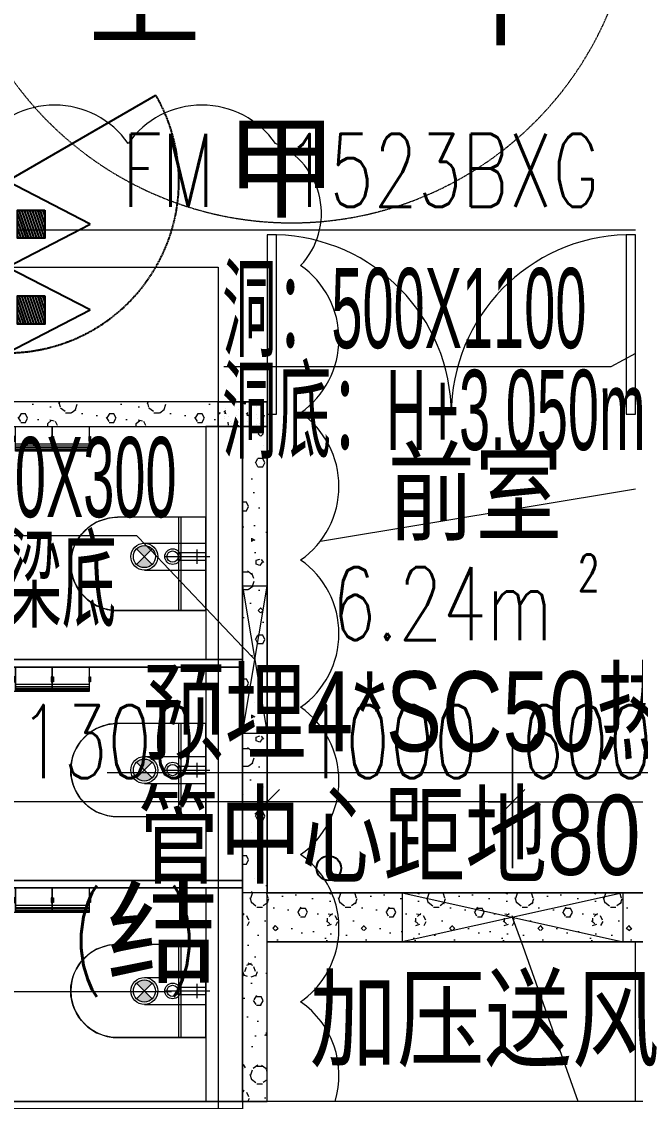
# Model space of a CAD drawing. Header units: millimetres. Extents: x 8533 to 398112, y -117646 to 105276.
# Drawn here: x 180296 to 182796, y 54855 to 59255 of the extents above; entities that cross this region are included whole.
import ezdxf

# ---------------------------------------------------------------- set-up
doc = ezdxf.new("R2010")
doc.units = ezdxf.units.MM
for name, pattern in [('IMPORT-A-D0TE-BF$0$DOTE', [0]), ('IMPORT-A-PMDT-10F$0$DASH _2_', [3.5, 2.5, -1]), ('IMPORT-A-stair-10F$0$DASH', [3.5, 2.5, -1]), ('IMPORT-P-XHS-10F$0$DASH', [3.5, 2.5, -1])]:
    doc.linetypes.add(name, pattern=pattern)
for name, color, linetype, lineweight in [('A-D0TE-BF$0$A-Axis-GRID', 1, 'IMPORT-A-D0TE-BF$0$DOTE', 13), ('A-PMDT-10F$0$0-现浇内墙构造柱-CABR', 31, 'Continuous', 13), ('A-PMDT-10F$0$0-预制内隔墙-CABR', 6, 'Continuous', 13), ('A-PMDT-10F$0$0-预制内隔墙_不计入_-CABR', 6, 'Continuous', 13), ('A-PMDT-10F$0$20250529', 6, 'Continuous', 13), ('A-PMDT-10F$0$DIM_ELEV', 3, 'Continuous', 13), ('A-PMDT-10F$0$结构高差线', 201, 'Continuous', 13), ('A-stair-10F$0$A-floor-STAI', 2, 'Continuous', 13), ('A-stair-10F$0$DIM_SYMB', 3, 'Continuous', 13), ('A-wall-10F$0$A-Dims', 140, 'Continuous', 13), ('A-wall-10F$0$A-int-BATH', 152, 'Continuous', 13), ('A-wall-10F$0$A-wall-ARCH', 7, 'Continuous', 13), ('A-wall-10F$0$DOOR_FIRE', 4, 'Continuous', 13), ('A-wall-10F$0$DOOR_FIRE_TEXT', 7, 'Continuous', 13), ('A-wall-10F$0$PUB_TEXT', 7, 'Continuous', 13), ('A-wall-10F$0$SPACE', 7, 'Continuous', 13), ('E-MG-10_12F$0$E-留洞提资尺寸标注', 7, 'Continuous', 13), ('H-TJ-10F$0$H-TZ-JZLD', 211, 'Continuous', 13), ('H-TJ-10F$0$H-TZ-JZLDBZ', 4, 'Continuous', 13), ('P-XHS-10F$0$PTA-XH消火栓立管2区', 10, 'Continuous', 25), ('P-XHS-10F$0$PTA-XH消火栓立管_1区_', 10, 'Continuous', 25), ('P-XHS-10F$0$PTA-XH消火栓箱', 10, 'Continuous', 25), ('wall-10_12F$0$S-wall', 31, 'Continuous', 13), ('塔楼-ARC-10F-20250714_dwg', 8, 'Continuous', 13)]:
    doc.layers.add(name, color=color, linetype=linetype, lineweight=lineweight)
doc.styles.add('Arial_10', font='arial.ttf', dxfattribs={"width": 0.75, "height": 326.200771})
doc.styles.add('Arial_2', font='arial.ttf', dxfattribs={"width": 0.5, "height": 326.200771})
doc.styles.add('Arial_5', font='arial.ttf', dxfattribs={"width": 0.8, "height": 326.200771})
doc.styles.add('Simplex', font='simplex_.ttf', dxfattribs={"width": 0.705882, "height": 297.5})
doc.styles.add('Simplex_3', font='simplex_.ttf', dxfattribs={"height": 337.588652})
doc.styles.add('Simplex_5', font='simplex_.ttf', dxfattribs={"width": 0.705882, "height": 148.75})
pattern_1 = [(0, (251848, -422490.47), (180, 360), [0, -360]), (0, (251637.4, -422539.07), (180, 360), [0, -360]), (0, (251754.4, -422542.67), (180, 360), [0, -360]), (0, (251882.2, -422436.47), (180, 360), [0, -360]), (0, (251732.8, -422560.67), (180, 360), [0, -360]), (0, (251918.2, -422209.67), (180, 360), [0, -360]), (0, (251808.4, -422238.47), (180, 360), [0, -360]), (0, (251866, -422283.47), (180, 360), [0, -360]), (0, (251572.6, -422290.67), (180, 360), [0, -360]), (0, (251749, -422306.87), (180, 360), [0, -360]), (0, (251680.6, -422398.67), (180, 360), [0, -360]), (0, (251684.2, -422533.67), (180, 360), [0, -360]), (0, (251819.2, -422548.07), (180, 360), [0, -360]), (0, (251918.2, -422389.67), (180, 360), [0, -360]), (0, (251581.6, -422445.47), (180, 360), [0, -360]), (0, (251612.2, -422384.27), (180, 360), [0, -360]), (0, (251752.6, -422409.47), (180, 360), [0, -360]), (0, (251702.2, -422461.67), (180, 360), [0, -360]), (0, (251673.4, -422342.87), (180, 360), [0, -360]), (0, (251718.4, -422207.87), (180, 360), [0, -360]), (0, (251596, -422521.07), (180, 360), [0, -360]), (0, (251794, -422281.67), (180, 360), [0, -360]), (0, (251626.6, -422276.27), (180, 360), [0, -360]), (0, (251597.8, -422229.47), (180, 360), [0, -360]), (130.601, (251896.1, -422322.386), (-899.99401095, 1080.0045183), [15.805, -6622.267]), (18.435, (251870.386, -422315.53), (899.999712, 360.0008173), [16.263, -2260.577]), (90, (251870.39, -422330.96), (180, 360), [15.429, -704.571]), (161.565, (251885.814, -422336.1), (-899.999712, 360.0008173), [16.263, -2260.577]), (53.13, (251885.814, -422336.1), (180.000643, 359.9996784), [17.143, -1782.857]), (135, (251899.53, -422519.53), (-180.000395, 360.000083), [14.546, -1003.688]), (45, (251878.96, -422519.53), (180.000395, 360.000083), [14.546, -1003.688]), (135, (251889.24, -422529.81), (-180.000395, 360.000083), [14.546, -1003.688]), (45, (251889.24, -422529.81), (180.000395, 360.000083), [14.546, -1003.688]), (116.565, (251726.4, -422277.8), (0.00064, 720.00047), [19.166, -383.326]), (180, (251717.8, -422260.67), (-180, 360), [20.571, -339.429]), (63.435, (251688.67, -422277.8), (-0.00064, 720.00047), [19.166, -383.326]), (116.565, (251697.24, -422294.96), (0.00064, 720.00047), [19.166, -383.326]), (0, (251697.24, -422294.96), (180, 360), [20.571, -339.429]), (63.435, (251717.8, -422294.96), (-0.00064, 720.00047), [19.166, -383.326]), (107.103, (251861.814, -422399.529), (-540.00850919, 1799.9978929), [23.317, -9769.742]), (143.973, (251854.957, -422377.243), (-3420.0161914, 2519.9778829), [23.317, -4873.212]), (180, (251836.1, -422363.53), (-180, 360), [22.286, -337.714]), (36.027, (251794.957, -422377.243), (3420.0161914, 2519.9778829), [23.317, -4873.212]), (71.565, (251788.1, -422397.814), (540.0016279, 1799.9995846), [21.684, -2255.156]), (107.103, (251794.957, -422420.1), (-540.00850919, 1799.9978929), [23.317, -9769.742]), (143.973, (251813.814, -422433.814), (-3420.0161914, 2519.9778829), [23.317, -4873.212]), (0, (251813.8, -422433.8), (180, 360), [22.286, -337.714]), (36.027, (251836.1, -422433.814), (3420.0161914, 2519.9778829), [23.317, -4873.212]), (71.565, (251854.957, -422420.1), (540.0016279, 1799.9995846), [21.684, -2255.156]), (150.255, (251865.243, -422231.53), (-539.9992313, 360.0005247), [13.821, -2888.592]), (90, (251853.24, -422238.39), (180, 360), [13.714, -706.286]), (29.745, (251853.243, -422238.386), (539.9987352, 360.001393), [13.821, -2888.592]), (116.565, (251781.24, -422486.96), (0.00064, 720.00047), [19.166, -383.326]), (168.69, (251772.67, -422469.814), (-1620.000044, 360.0021005), [17.482, -3653.811]), (41.186, (251741.814, -422478.386), (4499.9945308, 3960.00564996), [18.223, -7635.481]), (90, (251741.81, -422495.53), (180, 360), [17.143, -702.857]), (138.814, (251755.528, -422507.529), (-4499.9945308, 3960.00564996), [18.223, -7635.481]), (16.699, (251755.528, -422507.529), (5940.00732194, 1799.97470682), [17.898, -7499.123]), (60.945, (251772.671, -422502.386), (180.0024462, 359.99838221), [17.65, -7395.204]), (109.983, (251630.386, -422336.1), (-899.99566353, 2520.00135072), [20.065, -8407.318]), (155.556, (251623.528, -422317.243), (-2339.99934806, 1080.00204116), [20.714, -8679.079]), (24.444, (251585.814, -422317.243), (2339.99934806, 1080.00204116), [20.714, -8679.079]), (70.017, (251578.957, -422336.1), (899.99566353, 2520.00135072), [20.065, -8407.318]), (109.983, (251585.814, -422354.957), (-899.99566353, 2520.00135072), [20.065, -8407.318]), (160.017, (251604.67, -422361.814), (-900.0010179, 359.9985858), [20.065, -4193.626]), (19.983, (251604.67, -422361.814), (900.0010179, 359.9985858), [20.065, -4193.627]), (70.017, (251623.528, -422354.957), (899.99566353, 2520.00135072), [20.065, -8407.318]), (122.005, (251764.1, -422368.672), (-179.9974222, 360.0010759), [16.173, -3380.06]), (18.435, (251740.1, -422360.1), (899.999712, 360.0008173), [16.263, -2260.577]), (90, (251740.1, -422375.53), (180, 360), [15.429, -704.571]), (161.565, (251755.53, -422380.67), (-899.999712, 360.0008173), [16.263, -2260.577]), (54.462, (251755.528, -422380.672), (1260.0095602, 1799.99285837), [14.747, -6178.927]), (116.565, (251659.53, -422456.1), (0.00064, 720.00047), [19.166, -383.326]), (180, (251650.96, -422438.96), (-180, 360), [18.857, -341.143]), (59.036, (251621.814, -422456.1), (180.00147126, 359.9996326), [19.992, -4178.293]), (120.964, (251632.1, -422473.243), (-180.00147126, 359.9996326), [19.992, -4178.293]), (0, (251632.1, -422473.24), (180, 360), [18.857, -341.143]), (63.435, (251650.96, -422473.24), (-0.00064, 720.00047), [19.166, -383.326])]
pattern_2 = [(0, (32008.44, -131396), (180, 360), [0, -360]), (0, (31797.84, -131444.6), (180, 360), [0, -360]), (0, (31914.84, -131448.2), (180, 360), [0, -360]), (0, (32042.64, -131342), (180, 360), [0, -360]), (0, (31893.24, -131466.2), (180, 360), [0, -360]), (0, (32078.64, -131115.2), (180, 360), [0, -360]), (0, (31968.84, -131144), (180, 360), [0, -360]), (0, (32026.44, -131189), (180, 360), [0, -360]), (0, (31733.04, -131196.2), (180, 360), [0, -360]), (0, (31909.44, -131212.4), (180, 360), [0, -360]), (0, (31841.04, -131304.2), (180, 360), [0, -360]), (0, (31844.64, -131439.2), (180, 360), [0, -360]), (0, (31979.64, -131453.6), (180, 360), [0, -360]), (0, (32078.64, -131295.2), (180, 360), [0, -360]), (0, (31742.04, -131351), (180, 360), [0, -360]), (0, (31772.64, -131289.8), (180, 360), [0, -360]), (0, (31913.04, -131315), (180, 360), [0, -360]), (0, (31862.64, -131367.2), (180, 360), [0, -360]), (0, (31833.84, -131248.4), (180, 360), [0, -360]), (0, (31878.84, -131113.4), (180, 360), [0, -360]), (0, (31756.44, -131426.6), (180, 360), [0, -360]), (0, (31954.44, -131187.2), (180, 360), [0, -360]), (0, (31787.04, -131181.8), (180, 360), [0, -360]), (0, (31758.24, -131135), (180, 360), [0, -360]), (130.601, (32056.527, -131227.904), (-899.99401095, 1080.00451829), [15.805, -6622.267]), (18.435, (32030.813, -131221.047), (899.999712, 360.0008173), [16.263, -2260.577]), (90, (32030.81, -131236.48), (180, 360), [15.429, -704.571]), (161.565, (32046.24, -131241.62), (-899.999712, 360.0008173), [16.263, -2260.577]), (53.13, (32046.24, -131241.62), (180.000643, 359.9996784), [17.143, -1782.857]), (135, (32059.96, -131425.05), (-180.000395, 360.000083), [14.546, -1003.688]), (45, (32039.38, -131425.05), (180.000395, 360.000083), [14.546, -1003.688]), (135, (32049.67, -131435.33), (-180.000395, 360.000083), [14.546, -1003.688]), (45, (32049.67, -131435.33), (180.000395, 360.000083), [14.546, -1003.688]), (116.565, (31886.8, -131183.33), (0.00064, 720.00047), [19.166, -383.326]), (180, (31878.24, -131166.2), (-180, 360), [20.571, -339.429]), (63.435, (31849.1, -131183.33), (-0.00064, 720.00047), [19.166, -383.326]), (116.565, (31857.67, -131200.48), (0.00064, 720.00047), [19.166, -383.326]), (0, (31857.67, -131200.48), (180, 360), [20.571, -339.429]), (63.435, (31878.24, -131200.48), (-0.00064, 720.00047), [19.166, -383.326]), (107.103, (32022.241, -131305.047), (-540.00850919, 1799.9978929), [23.317, -9769.741]), (143.973, (32015.384, -131282.76), (-3420.0161914, 2519.9778829), [23.317, -4873.212]), (180, (31996.53, -131269.05), (-180, 360), [22.286, -337.714]), (36.027, (31955.384, -131282.76), (3420.0161914, 2519.9778829), [23.317, -4873.212]), (71.565, (31948.527, -131303.333), (540.0016279, 1799.9995846), [21.684, -2255.156]), (107.103, (31955.384, -131325.619), (-540.00850919, 1799.9978929), [23.317, -9769.741]), (143.973, (31974.24, -131339.333), (-3420.0161914, 2519.9778829), [23.317, -4873.212]), (0, (31974.24, -131339.33), (180, 360), [22.286, -337.714]), (36.027, (31996.527, -131339.333), (3420.0161914, 2519.9778829), [23.317, -4873.212]), (71.565, (32015.384, -131325.62), (540.0016279, 1799.9995846), [21.684, -2255.156]), (150.255, (32025.67, -131137.047), (-539.9992313, 360.0005247), [13.821, -2888.592]), (90, (32013.67, -131143.9), (180, 360), [13.714, -706.286]), (29.745, (32013.67, -131143.904), (539.9987352, 360.001393), [13.821, -2888.592]), (116.565, (31941.67, -131392.48), (0.00064, 720.00047), [19.166, -383.326]), (168.69, (31933.098, -131375.333), (-1620.000044, 360.0021005), [17.482, -3653.811]), (41.186, (31902.241, -131383.904), (4499.9945308, 3960.00564996), [18.223, -7635.481]), (90, (31902.24, -131401.05), (180, 360), [17.143, -702.857]), (138.814, (31915.955, -131413.047), (-4499.9945308, 3960.00564996), [18.223, -7635.481]), (16.699, (31915.955, -131413.047), (5940.00732194, 1799.97470682), [17.898, -7499.122]), (60.945, (31933.098, -131407.904), (180.0024462, 359.99838221), [17.65, -7395.204]), (109.983, (31790.813, -131241.619), (-899.99566353, 2520.00135072), [20.065, -8407.319]), (155.556, (31783.955, -131222.761), (-2339.99934806, 1080.00204116), [20.714, -8679.079]), (24.444, (31746.241, -131222.761), (2339.99934806, 1080.00204116), [20.714, -8679.079]), (70.017, (31739.384, -131241.619), (899.99566353, 2520.00135072), [20.065, -8407.318]), (109.983, (31746.241, -131260.476), (-899.99566353, 2520.00135072), [20.065, -8407.319]), (160.017, (31765.098, -131267.333), (-900.0010179, 359.9985858), [20.065, -4193.626]), (19.983, (31765.098, -131267.333), (900.0010179, 359.9985858), [20.065, -4193.627]), (70.017, (31783.955, -131260.476), (899.99566353, 2520.00135072), [20.065, -8407.318]), (122.005, (31924.527, -131274.19), (-179.9974222, 360.0010759), [16.173, -3380.06]), (18.435, (31900.527, -131265.62), (899.999712, 360.0008173), [16.263, -2260.577]), (90, (31900.53, -131281.05), (180, 360), [15.429, -704.571]), (161.565, (31915.955, -131286.19), (-899.999712, 360.0008173), [16.263, -2260.577]), (54.462, (31915.955, -131286.19), (1260.0095602, 1799.99285837), [14.747, -6178.927]), (116.565, (31819.96, -131361.62), (0.00064, 720.00047), [19.166, -383.326]), (180, (31811.4, -131344.48), (-180, 360), [18.857, -341.143]), (59.036, (31782.24, -131361.62), (180.00147126, 359.9996326), [19.992, -4178.293]), (120.964, (31792.527, -131378.76), (-180.00147126, 359.9996326), [19.992, -4178.293]), (0, (31792.53, -131378.76), (180, 360), [18.857, -341.143]), (63.435, (31811.4, -131378.76), (-0.00064, 720.00047), [19.166, -383.326])]

# ---------------------------------------------------------------- blocks, each defined once
blk = doc.blocks.new('塔楼-ARC-10F-20250714_dwg_A-D0TE-BF-2024562-10F_ARC_46_000_')
at = {"layer": 'A-D0TE-BF$0$A-Axis-GRID', "linetype": 'Continuous'}
for p, q in [((24094.6, -5750), (23983.1, -5750)), ((26500, -5750), (24094.6, -5750))]:
    blk.add_line(p, q, dxfattribs=at)
blk = doc.blocks.new('塔楼-ARC-10F-20250714_dwg__U155-2024582-10F_ARC_46_000_')
at = {"layer": 'H-TJ-10F$0$H-TZ-JZLD'}
for p, q in [((0, 300), (100, -300)), ((100, -300), (100, 300)), ((0, -300), (100, -300))]:
    blk.add_line(p, q, dxfattribs=at)
at = {"layer": 'H-TJ-10F$0$H-TZ-JZLD', "flags": 128}
blk.add_lwpolyline([(100, 300), (0, 300), (0, -300), (100, 300)], dxfattribs=at)
blk = doc.blocks.new('塔楼-ARC-10F-20250714_dwg__U156-2024583-10F_ARC_46_000_')
at = {"layer": 'H-TJ-10F$0$H-TZ-JZLD'}
for p, q in [((0, -450), (200, 450)), ((0, 450), (200, -450))]:
    blk.add_line(p, q, dxfattribs=at)
at = {"layer": 'H-TJ-10F$0$H-TZ-JZLD', "flags": 128}
blk.add_lwpolyline([(0, -450), (200, -450), (200, 450), (0, 450)], close=True, dxfattribs=at)
blk = doc.blocks.new('塔楼-ARC-10F-20250714_dwg_H-TJ-10F-2024599-10F_ARC_46_000_')
at = {"layer": 'H-TJ-10F$0$H-TZ-JZLDBZ'}
for p, q in [((24525.9, -7054.1), (24508.9, -7036.2)), ((24900, -7447.4), (24525.9, -7054.1)), ((24950, -7500), (24900, -7447.4)), ((26035.5, -8650), (26000, -8550)), ((26266.5, -9300), (26035.5, -8650))]:
    blk.add_line(p, q, dxfattribs=at)
at = {"layer": 'H-TJ-10F$0$H-TZ-JZLDBZ', "flags": 128}
for points in [[(26500, -6253), (26399.7, -6306.1), (24823.8, -6306.1)], [(24508.9, -7036.2), (24469.6, -6994.8), (23109, -6994.8)]]:
    blk.add_lwpolyline(points, dxfattribs=at)
blk.add_blockref('塔楼-ARC-10F-20250714_dwg__U155-2024582-10F_ARC_46_000_', (24900, -7500))
at = {"rotation": 270}
blk.add_blockref('塔楼-ARC-10F-20250714_dwg__U156-2024583-10F_ARC_46_000_', (26000, -8450), dxfattribs=at)
at = {"layer": 'H-TJ-10F$0$H-TZ-JZLDBZ', "attachment_point": 1, "line_spacing_factor": 0.941778, "style": 'Arial_2'}
for s, insert, char_height, width in [('洞：500X1100', (24816.7, -5904.3), 326.2, 1838.574), ('洞底：H+3.050m', (24816.7, -6319.2), 326.201, 2145.003), ('洞：600X300', (23273.9, -6593), 326.2, 1685.36), ('洞顶贴梁底', (23273.9, -7008), 326.2, 1532.145)]:
    blk.add_mtext(s, dxfattribs=dict(at, insert=insert, char_height=char_height, width=width))
blk = doc.blocks.new('塔楼-ARC-10F-20250714_dwg__U155-V74-10F_ARC_46_000_')
at = {"layer": 'H-TJ-10F$0$H-TZ-JZLD'}
for p, q in [((0, 300), (100, -300)), ((100, -300), (100, 300)), ((0, -300), (100, -300))]:
    blk.add_line(p, q, dxfattribs=at)
at = {"layer": 'H-TJ-10F$0$H-TZ-JZLD', "flags": 128}
blk.add_lwpolyline([(100, 300), (0, 300), (0, -300), (100, 300)], dxfattribs=at)
blk = doc.blocks.new('塔楼-ARC-10F-20250714_dwg__U156-V75-10F_ARC_46_000_')
at = {"layer": 'H-TJ-10F$0$H-TZ-JZLD'}
blk.add_line((0, 450), (200, -450), dxfattribs=at)
at = {"layer": 'H-TJ-10F$0$H-TZ-JZLD', "flags": 128}
blk.add_lwpolyline([(0, -450), (200, -450), (200, 450), (0, 450), (0, -450), (200, 450)], dxfattribs=at)
blk = doc.blocks.new('塔楼-ARC-10F-20250714_dwg_H-TJ-10F-V80-10F_ARC_46_000_')
at = {"layer": 'H-TJ-10F$0$H-TZ-JZLDBZ'}
for p, q in [((24525.9, -7054.1), (24508.9, -7036.2)), ((24900, -7447.4), (24525.9, -7054.1)), ((24950, -7500), (24900, -7447.4)), ((26035.5, -8650), (26000, -8550)), ((26266.5, -9300), (26035.5, -8650))]:
    blk.add_line(p, q, dxfattribs=at)
at = {"layer": 'H-TJ-10F$0$H-TZ-JZLDBZ', "flags": 128}
for points in [[(26500, -6253), (26399.7, -6306.1), (24823.8, -6306.1)], [(24508.9, -7036.2), (24469.6, -6994.8), (23109, -6994.8)]]:
    blk.add_lwpolyline(points, dxfattribs=at)
blk.add_blockref('塔楼-ARC-10F-20250714_dwg__U155-V74-10F_ARC_46_000_', (24900, -7500))
at = {"rotation": 270}
blk.add_blockref('塔楼-ARC-10F-20250714_dwg__U156-V75-10F_ARC_46_000_', (26000, -8450), dxfattribs=at)
at = {"layer": 'H-TJ-10F$0$H-TZ-JZLDBZ', "attachment_point": 1, "line_spacing_factor": 0.941778, "style": 'Arial_2'}
for s, insert, char_height, width in [('洞：500X1100', (24816.7, -5904.3), 326.2, 1838.574), ('洞底：H+3.050m', (24816.7, -6319.2), 326.201, 2145.003), ('洞：600X300', (23273.9, -6593), 326.2, 1685.36), ('洞顶贴梁底', (23273.9, -7008), 326.2, 1532.145)]:
    blk.add_mtext(s, dxfattribs=dict(at, insert=insert, char_height=char_height, width=width))
blk = doc.blocks.new('塔楼-ARC-10F-20250714_dwg_wall-10_12F-2024600-10F_ARC_46_000_')
at = {"layer": 'wall-10_12F$0$S-wall'}
for p, q in [((25000, -9300), (24900, -9300)), ((26500, -9300), (25000, -9300)), ((26700, -9300), (26500, -9300))]:
    blk.add_line(p, q, dxfattribs=at)
at = {"layer": 'wall-10_12F$0$S-wall', "flags": 128}
blk.add_lwpolyline([(24900, -9300), (24800, -9300), (24800, -9600), (28150, -9600)], dxfattribs=at)
blk = doc.blocks.new('塔楼-ARC-10F-20250714_dwg_A-stair-10F-2024607-10F_ARC_46_000_')
at = {"layer": 'A-stair-10F$0$A-floor-STAI', "linetype": 'IMPORT-A-stair-10F$0$DASH'}
blk.add_arc((25100, -4320), 1400, 179.9991, 360, dxfattribs=at)
blk.add_arc((25100, -4320), 1400, 179.9991, 360, dxfattribs=at)
at = {"layer": 'A-stair-10F$0$DIM_SYMB', "color": 7, "char_height": 337.589, "width": 545.242, "attachment_point": 1, "line_spacing_factor": 1.125731, "style": 'Simplex_3'}
for s, insert in [('\\fSimplex|b0|i0|c134|p2|;上', (24270.7, -4623.2)), ('\\fSimplex|b0|i0|c134|p2|;下', (25730.1, -4623.2))]:
    blk.add_mtext(s, dxfattribs=dict(at, insert=insert))
blk = doc.blocks.new('塔楼-ARC-10F-20250714_dwg_P-XHS-10F$0$消火栓箱体_留洞750_240_-V83-10F_ARC_46_000_')
at = {"layer": 'P-XHS-10F$0$PTA-XH消火栓箱'}
h = blk.add_hatch(dxfattribs=at)
h.set_pattern_fill('FP_59', color=256, style=0, pattern_type=2)
h.set_pattern_definition([(18.925, (1106908.59, 2309253.54), (-15.591736, 5.3461195), [])])
h.paths.add_polyline_path([(1140961.5, 2311484.4), (1140847, 2311484.4), (1140847, 2311372.9), (1140961.5, 2311372.9)], flags=0)
h = blk.add_hatch(dxfattribs=at)
h.set_pattern_fill('FP_60', color=256, style=0, pattern_type=2)
h.set_pattern_definition([(18.925, (1107258.59, 2309253.54), (-15.591736, 5.3461195), [])])
h.paths.add_polyline_path([(1141311.5, 2311484.4), (1141197, 2311484.4), (1141197, 2311372.9), (1141311.5, 2311372.9)], flags=0)
blk.add_hatch(color=256, dxfattribs=at).paths.add_polyline_path([(1141429.3, 2311330.4), (1140729.3, 2311090.4), (1141429.3, 2311090.4)], flags=0)
at = {"layer": 'P-XHS-10F$0$PTA-XH消火栓立管_1区_', "color": 135}
blk.add_line((1140729.2, 2311330.4), (1140379.2, 2311936.6), dxfattribs=at)
at = {"layer": 'P-XHS-10F$0$PTA-XH消火栓立管_1区_', "color": 135, "flags": 128}
blk.add_lwpolyline([(1140704.3, 2311330.4), (1141454.3, 2311330.4), (1141454.3, 2311090.4), (1140704.3, 2311090.4)], close=True, dxfattribs=at)
at = {"layer": 'P-XHS-10F$0$PTA-XH消火栓立管_1区_', "color": 135, "linetype": 'IMPORT-P-XHS-10F$0$DASH'}
blk.add_arc((1140729.2, 2311330.4), 700, 0, 120, dxfattribs=at)
at = {"layer": 'P-XHS-10F$0$PTA-XH消火栓箱'}
for p, q in [((1141429.3, 2311330.4), (1140729.3, 2311090.4)), ((1141429.3, 2311090.4), (1141429.3, 2311330.4)), ((1140729.3, 2311090.4), (1141429.3, 2311090.4))]:
    blk.add_line(p, q, dxfattribs=at)
at = {"layer": 'P-XHS-10F$0$PTA-XH消火栓箱', "flags": 128}
for points in [[(1140904.3, 2311669.5), (1140729.3, 2311330.4), (1141079.2, 2311330.4)], [(1141254.3, 2311669.5), (1141079.3, 2311330.4), (1141429.2, 2311330.4)]]:
    blk.add_lwpolyline(points, close=True, dxfattribs=at)
for points in [[(1140847, 2311484.4), (1140961.5, 2311484.4), (1140961.5, 2311372.9), (1140847, 2311372.9), (1140847, 2311484.4)], [(1141197, 2311484.4), (1141311.5, 2311484.4), (1141311.5, 2311372.9), (1141197, 2311372.9), (1141197, 2311484.4)], [(1141429.3, 2311330.4), (1141079.3, 2311330.4), (1140729.3, 2311330.4), (1141429.3, 2311330.4), (1140729.3, 2311330.4), (1140729.3, 2311090.4), (1141429.3, 2311090.4), (1141429.3, 2311330.4), (1140729.3, 2311090.4)]]:
    blk.add_lwpolyline(points, dxfattribs=at)
blk = doc.blocks.new('塔楼-ARC-10F-20250714_dwg_P-XHS-10F-2024623-10F_ARC_46_000_')
at = {"layer": 'P-XHS-10F$0$PTA-XH消火栓立管2区'}
blk.add_circle((25250.9, -8349.6), 50, dxfattribs=at)
at = {"rotation": 269.9856960209128}
blk.add_blockref('塔楼-ARC-10F-20250714_dwg_P-XHS-10F$0$消火栓箱体_留洞750_240_-V83-10F_ARC_46_000_', (-2287104.9, 1135756.2), dxfattribs=at)
blk = doc.blocks.new('塔楼-ARC-10F-20250714_dwg_E-MG-10_12F-2024629-10F_ARC_46_000_')
at = {"layer": 'E-MG-10_12F$0$E-留洞提资尺寸标注'}
for p, q in [((24489.2, -7960.8), (24348.3, -7960.8)), ((24510.8, -7960.8), (24489.2, -7960.8)), ((24900, -7960.8), (24510.8, -7960.8)), ((25000, -7960.8), (24900, -7960.8))]:
    blk.add_line(p, q, dxfattribs=at)
at = {"layer": 'E-MG-10_12F$0$E-留洞提资尺寸标注', "flags": 128}
blk.add_lwpolyline([(28400, -8450), (28400, -7960.8), (25000, -7960.8)], dxfattribs=at)
at = {"layer": 'E-MG-10_12F$0$E-留洞提资尺寸标注', "attachment_point": 1, "line_spacing_factor": 0.941778, "style": 'Arial_10'}
for s, insert, char_height, width in [('预埋4*SC50热镀锌刚性防水套管', (24493.4, -7547.4), 326.201, 6361.043), ('管中心距地80mm', (24472.2, -8050.8), 326.2, 3180.522)]:
    blk.add_mtext(s, dxfattribs=dict(at, insert=insert, char_height=char_height, width=width))
blk = doc.blocks.new('塔楼-ARC-10F-20250714_dwg_A-wall-10F$0$A$C1C81611C-2024769-10F_ARC_46_000_')
at = {"layer": 'A-wall-10F$0$A-int-BATH'}
for p, q in [((0, 380), (360, 380)), ((100, 0), (100, 380)), ((110, 0), (110, 380))]:
    blk.add_line(p, q, dxfattribs=at)
at = {"layer": 'A-wall-10F$0$A-int-BATH', "flags": 128}
blk.add_lwpolyline([(0, 0), (0, 380), (360, 380), (394.6, 376.8), (444.9, 360), (476.1, 340.4), (511.6, 304.6), (528.2, 278.4), (536.9, 259.4), (543.8, 238.2), (548.8, 211.4), (550, 190), (548, 162.8), (541.8, 134.7), (531.6, 108.5), (513.1, 77.5), (480.4, 43), (444.5, 19.8), (402.3, 4.8), (376.7, 0.7)], close=True, dxfattribs=at)
blk.add_lwpolyline([(0, 0), (0, 380), (0, 0), (360, 0)], dxfattribs=at)
at = {"layer": 'A-wall-10F$0$A-int-BATH'}
blk.add_arc((360, 190), 190, 270, 90, dxfattribs=at)
blk = doc.blocks.new('塔楼-ARC-10F-20250714_dwg_A-wall-10F$0$FJHFJGHKBNMB-2024770-10F_ARC_46_000_')
at = {"layer": 'A-wall-10F$0$A-int-BATH'}
blk.add_line((493905.7, 746853.2), (493905.7, 747490.9), dxfattribs=at)
at = {"layer": 'A-wall-10F$0$A-int-BATH', "flags": 128}
for points in [[(493887.7, 747480.9), (493887.7, 746850.9), (493895.7, 746850.9), (493895.7, 746840.9), (493905.7, 746840.9), (493905.7, 747490.9), (493895.7, 747490.9), (493895.7, 747480.9), (493887.7, 747480.9), (493887.7, 746863.2)], [(493905.7, 747460.9), (493913.7, 747460.9), (493913.7, 747450.9), (493928.7, 747450.9), (493928.7, 747380.9), (493913.7, 747380.9), (493913.7, 747420.9), (493905.7, 747420.9), (493905.7, 747460.9)]]:
    blk.add_lwpolyline(points, dxfattribs=at)
for points in [[(493879.7, 747460.9), (493879.7, 747420.9), (493887.7, 747420.9), (493887.7, 747460.9)], [(494220.1, 747401.5), (493895.1, 746858.6), (493902, 746854.6), (493897, 746845.9), (493905.7, 746840.9), (494240.7, 747401.2), (494232, 747406.2), (494227, 747397.5)], [(494166.7, 747378.5), (494173.3, 747390), (494196.5, 747376.6), (494189.9, 747365.1)], [(494203.2, 747388.2), (494183.2, 747353.5), (494190.1, 747349.5), (494210.1, 747384.2)], [(494225.7, 747375.2), (494232.6, 747371.2), (494227.6, 747362.5), (494240.6, 747355), (494205.6, 747294.4), (494192.6, 747301.9), (494212.6, 747336.5), (494205.7, 747340.5)]]:
    blk.add_lwpolyline(points, close=True, dxfattribs=at)
at = {"layer": 'A-wall-10F$0$A-int-BATH'}
blk.add_arc((493911, 746840.7), 650.3, 60.4144, 90.4653, dxfattribs=at)
blk = doc.blocks.new('塔楼-ARC-10F-20250714_dwg_A-wall-10F$0$PAPER-ROLL-2024771-10F_ARC_46_000_')
at = {"layer": 'A-wall-10F$0$A-int-BATH'}
for p, q in [((70, 75), (70, -75)), ((79.3, 75), (79.3, -75)), ((85.9, 75), (85.9, -75)), ((91.8, 75), (91.8, -75)), ((96, 75), (96, -75))]:
    blk.add_line(p, q, dxfattribs=at)
at = {"layer": 'A-wall-10F$0$A-int-BATH', "flags": 128}
for points in [[(0, 75), (0, -75), (100, -75), (100, 75)], [(40, 80), (60, 80), (60, 75), (40, 75)], [(40, -80), (60, -80), (60, -75), (40, -75)]]:
    blk.add_lwpolyline(points, close=True, dxfattribs=at)
blk = doc.blocks.new('塔楼-ARC-10F-20250714_dwg_A-wall-10F$0$给水点位_冷_-2024772-10F_ARC_46_000_')
at = {"layer": 'A-wall-10F$0$A-int-BATH', "color": 8}
for p, q in [((0, -167), (0, 16.2)), ((29.5, -35), (-29.5, -35))]:
    blk.add_line(p, q, dxfattribs=at)
at = {"layer": 'A-wall-10F$0$A-int-BATH', "color": 4, "flags": 128}
blk.add_lwpolyline([(-16, -107.3), (-16, 0), (16, 0), (16, -107.3)], dxfattribs=at)
at = {"layer": 'A-wall-10F$0$A-int-BATH', "color": 4}
blk.add_circle((0, -135), 32, dxfattribs=at)
at = {"layer": 'A-wall-10F$0$A-int-BATH', "color": 8}
blk.add_circle((0, -135), 23, dxfattribs=at)
blk = doc.blocks.new('塔楼-ARC-10F-20250714_dwg_A-wall-10F$0$A$C056a25a3-2024773-10F_ARC_46_000_')
at = {"layer": 'A-wall-10F$0$A-int-BATH'}
h = blk.add_hatch(color=256, dxfattribs=at)
h.paths.add_polyline_path([(-45, -250), (-43.5, -261.6), (-39, -272.5), (-31.8, -281.8), (0, -250), (-31.8, -218.2), (-39, -227.5), (-43.5, -238.4)], flags=0)
h.paths.add_polyline_path([(0, -250), (31.8, -281.8), (39, -272.5), (43.5, -261.6), (45, -250), (43.5, -238.4), (39, -227.5), (31.8, -218.2), (11.6, -238.4)], flags=0)
for p, q in [((-55, -250), (-55, 0)), ((55, -250), (55, 0)), ((-31.8, -218.2), (31.8, -281.8)), ((31.8, -218.2), (-31.8, -281.8))]:
    blk.add_line(p, q, dxfattribs=at)
for radius in [55, 45]:
    blk.add_circle((0, -250), radius, dxfattribs=at)
blk.add_blockref('塔楼-ARC-10F-20250714_dwg_A-wall-10F$0$给水点位_冷_-2024772-10F_ARC_46_000_', (0, 0))
blk = doc.blocks.new('塔楼-ARC-10F-20250714_dwg_A-wall-10F$0$A$C274845C7-V91-10F_ARC_46_000_')
at = {"layer": 'A-wall-10F$0$A-int-BATH'}
for p, q in [((728.9, 322.1), (728.9, 352.1)), ((-741.1, 322.1), (728.9, 322.1)), ((728.9, -547.9), (728.9, 322.1)), ((578.9, -547.9), (728.9, -547.9))]:
    blk.add_line(p, q, dxfattribs=at)
at = {"layer": 'A-wall-10F$0$A-int-BATH', "flags": 128}
for points in [[(728.9, 352.1), (-771.1, 352.1), (-771.1, 217.1), (-741.1, 217.1), (-741.1, 322.1)], [(728.9, 322.1), (578.9, 322.1), (578.9, -547.9)], [(-771.2, -577.9), (-771.2, -432.9), (-741.1, -432.9), (-741.1, -547.9), (728.9, -547.9)], [(728.9, -547.9), (728.9, -577.9), (-771.2, -577.9)]]:
    blk.add_lwpolyline(points, dxfattribs=at)
blk.add_lwpolyline([(-346.1, 322.1), (-196.1, 322.1), (-196.1, 222.1), (-346.1, 222.1)], close=True, dxfattribs=at)
at = {"extrusion": (0, 0, -1), "zscale": -0.9999999999999996, "rotation": 269.9991173288819}
for p in [(121.1, 322.1), (-28.9, 322.1)]:
    blk.add_blockref('塔楼-ARC-10F-20250714_dwg_A-wall-10F$0$PAPER-ROLL-2024771-10F_ARC_46_000_', p, dxfattribs=at)
for name, p, rotation in [('塔楼-ARC-10F-20250714_dwg_A-wall-10F$0$FJHFJGHKBNMB-2024770-10F_ARC_46_000_', (-494577.9, -747319.9), 0.005341865691133145), ('塔楼-ARC-10F-20250714_dwg_A-wall-10F$0$A$C056a25a3-2024773-10F_ARC_46_000_', (578.9, -97.9), 270)]:
    blk.add_blockref(name, p, dxfattribs=dict(rotation=rotation))
at = {"extrusion": (0, 0, -1), "zscale": -1}
blk.add_blockref('塔楼-ARC-10F-20250714_dwg_A-wall-10F$0$A$C1C81611C-2024769-10F_ARC_46_000_', (-578.9, -287.9), dxfattribs=at)
blk = doc.blocks.new('塔楼-ARC-10F-20250714_dwg_A-wall-10F$0$A$C274845C7-V92-10F_ARC_46_000_')
at = {"layer": 'A-wall-10F$0$A-int-BATH'}
for p, q in [((728.9, 322.1), (728.9, 352.1)), ((-741.1, 322.1), (728.9, 322.1)), ((728.9, -547.9), (728.9, 322.1)), ((578.9, -547.9), (728.9, -547.9)), ((728.9, -547.9), (728.9, -577.9)), ((728.9, -577.9), (-771.2, -577.9))]:
    blk.add_line(p, q, dxfattribs=at)
at = {"layer": 'A-wall-10F$0$A-int-BATH', "flags": 128}
for points in [[(728.9, 352.1), (-771.1, 352.1), (-771.1, 217.1), (-741.1, 217.1), (-741.1, 322.1)], [(728.9, 322.1), (578.9, 322.1), (578.9, -547.9)], [(-771.2, -577.9), (-771.2, -432.9), (-741.1, -432.9), (-741.1, -547.9), (728.9, -547.9)]]:
    blk.add_lwpolyline(points, dxfattribs=at)
blk.add_lwpolyline([(-346.1, 322.1), (-196.1, 322.1), (-196.1, 222.1), (-346.1, 222.1)], close=True, dxfattribs=at)
at = {"extrusion": (0, 0, -1), "zscale": -0.9999999999999996, "rotation": 269.9991173288819}
for p in [(121.1, 322.1), (-28.9, 322.1)]:
    blk.add_blockref('塔楼-ARC-10F-20250714_dwg_A-wall-10F$0$PAPER-ROLL-2024771-10F_ARC_46_000_', p, dxfattribs=at)
for name, p, rotation in [('塔楼-ARC-10F-20250714_dwg_A-wall-10F$0$FJHFJGHKBNMB-2024770-10F_ARC_46_000_', (-494577.9, -747319.9), 0.005341865691133145), ('塔楼-ARC-10F-20250714_dwg_A-wall-10F$0$A$C056a25a3-2024773-10F_ARC_46_000_', (578.9, -97.9), 270)]:
    blk.add_blockref(name, p, dxfattribs=dict(rotation=rotation))
at = {"extrusion": (0, 0, -1), "zscale": -1}
blk.add_blockref('塔楼-ARC-10F-20250714_dwg_A-wall-10F$0$A$C1C81611C-2024769-10F_ARC_46_000_', (-578.9, -287.9), dxfattribs=at)
blk = doc.blocks.new('塔楼-ARC-10F-20250714_dwg_A-wall-10F$0$PAPER-ROLL-V95-10F_ARC_46_000_')
at = {"layer": 'A-wall-10F$0$A-int-BATH'}
for p, q in [((0, 75), (0, -75)), ((70, 75), (70, -75)), ((79.3, 75), (79.3, -75)), ((85.9, 75), (85.9, -75)), ((91.8, 75), (91.8, -75)), ((96, 75), (96, -75))]:
    blk.add_line(p, q, dxfattribs=at)
at = {"layer": 'A-wall-10F$0$A-int-BATH', "flags": 128}
blk.add_lwpolyline([(0, -75), (100, -75), (100, 75), (0, 75)], dxfattribs=at)
for points in [[(40, 80), (60, 80), (60, 75), (40, 75)], [(40, -80), (60, -80), (60, -75), (40, -75)]]:
    blk.add_lwpolyline(points, close=True, dxfattribs=at)
blk = doc.blocks.new('塔楼-ARC-10F-20250714_dwg_A-wall-10F$0$PAPER-ROLL-V96-10F_ARC_46_000_')
at = {"layer": 'A-wall-10F$0$A-int-BATH'}
for p, q in [((0, 75), (0, -75)), ((70, 75), (70, -75)), ((79.3, 75), (79.3, -75)), ((85.9, 75), (85.9, -75)), ((91.8, 75), (91.8, -75)), ((96, 75), (96, -75))]:
    blk.add_line(p, q, dxfattribs=at)
at = {"layer": 'A-wall-10F$0$A-int-BATH', "flags": 128}
blk.add_lwpolyline([(0, -75), (100, -75), (100, 75), (0, 75)], dxfattribs=at)
for points in [[(40, 80), (60, 80), (60, 75), (40, 75)], [(40, -80), (60, -80), (60, -75), (40, -75)]]:
    blk.add_lwpolyline(points, close=True, dxfattribs=at)
blk = doc.blocks.new('塔楼-ARC-10F-20250714_dwg_A-wall-10F$0$$DorLib2D$00000002-2024786-10F_ARC_46_000_')
at = {"layer": 'A-wall-10F$0$DOOR_FIRE'}
for p, q in [((25000, -5768.8), (25000, -6450)), ((26500, -5900), (26500, -5768.8)), ((26500, -6500), (26500, -5900)), ((25000, -6450), (25000, -6500))]:
    blk.add_line(p, q, dxfattribs=at)
at = {"layer": 'A-wall-10F$0$DOOR_FIRE', "flags": 128}
for points in [[(25000, -6500), (25037.5, -6500), (25037.5, -5768.8), (25000, -5768.8)], [(26500, -5768.8), (26462.5, -5768.8), (26462.5, -6500), (26500, -6500)]]:
    blk.add_lwpolyline(points, dxfattribs=at)
at = {"layer": 'A-wall-10F$0$DOOR_FIRE'}
for centre, radius, start, end in [((25018.7, -6500), 731.2, 0, 88.5307), ((26481.2, -6500), 731.3, 91.4693, 180)]:
    blk.add_arc(centre, radius, start, end, dxfattribs=at)
blk = doc.blocks.new('塔楼-ARC-10F-20250714_dwg_A-wall-10F$0$_ArchTick-V103-10F_ARC_46_000_')
at = {"layer": 'A-wall-10F$0$A-Dims'}
for p, q in [((0, 0), (0.5, 0.5)), ((-0.5, -0.5), (0, 0))]:
    blk.add_line(p, q, dxfattribs=at)
blk = doc.blocks.new('塔楼-ARC-10F-20250714_dwg_A-wall-10F$0$_ArchTick-V104-10F_ARC_46_000_')
at = {"layer": 'A-wall-10F$0$A-Dims'}
for p, q in [((0, 0), (0.5, 0.5)), ((-0.5, -0.5), (0, 0))]:
    blk.add_line(p, q, dxfattribs=at)
blk = doc.blocks.new('塔楼-ARC-10F-20250714_dwg_A-wall-10F$0$_ArchTick-2024809-10F_ARC_46_000_')
at = {"layer": 'A-wall-10F$0$A-Dims'}
blk.add_line((-0.5, -0.5), (0.5, 0.5), dxfattribs=at)
blk = doc.blocks.new('塔楼-ARC-10F-20250714_dwg_A-wall-10F-2024810-10F_ARC_46_000_')
at = {"layer": 'A-wall-10F$0$A-Dims'}
blk.add_line((25000, -8079.7), (24900, -8079.7), dxfattribs=at)
at = {"layer": 'A-wall-10F$0$A-Dims', "flags": 128}
for points in [[(25000, -7829.7), (25000, -8350)], [(26000, -7829.7), (26000, -8350)]]:
    blk.add_lwpolyline(points, close=True, dxfattribs=at)
for points in [[(24900, -8079.7), (23700, -8079.7), (23550, -8079.7), (23450, -8079.7)], [(25900, -8079.7), (26000, -8079.7), (25000, -8079.7)], [(26000, -8079.7), (26600, -8079.7), (26700, -8079.7)]]:
    blk.add_lwpolyline(points, dxfattribs=at)
at = {"layer": 'A-wall-10F$0$A-int-BATH'}
for p, q in [((24750, -6550), (24750, -7500)), ((24750, -7500), (24900, -7500)), ((24900, -7500), (24900, -7530)), ((24900, -7530), (23400, -7530))]:
    blk.add_line(p, q, dxfattribs=at)
at = {"layer": 'A-wall-10F$0$A-int-BATH', "flags": 128}
for points in [[(23500, -6550), (24900, -6550), (24900, -6520)], [(24900, -7500), (24900, -6550), (24750, -6550)], [(23400, -7530), (23400, -7415), (23430, -7415), (23430, -7500), (24900, -7500)]]:
    blk.add_lwpolyline(points, dxfattribs=at)
at = {"layer": 'A-wall-10F$0$A-wall-ARCH'}
blk.add_line((24900, -9300), (25000, -9300), dxfattribs=at)
at = {"layer": 'A-wall-10F$0$A-wall-ARCH', "flags": 128}
for points in [[(23700, -5900), (23500, -5900), (23500, -6550), (24900, -6550)], [(28450, -8450), (26600, -8450), (25000, -8450), (25000, -6550), (25000, -6450), (23700, -6450), (23700, -5900)], [(24900, -6550), (24900, -8550), (24900, -9300)], [(25000, -9300), (25000, -8650), (26500, -8650)]]:
    blk.add_lwpolyline(points, dxfattribs=at)
for name, p in [('塔楼-ARC-10F-20250714_dwg_A-wall-10F$0$$DorLib2D$00000002-2024786-10F_ARC_46_000_', (0, 0)), ('塔楼-ARC-10F-20250714_dwg_A-wall-10F$0$A$C274845C7-V92-10F_ARC_46_000_', (24171.1, -7852.1)), ('塔楼-ARC-10F-20250714_dwg_A-wall-10F$0$A$C274845C7-V91-10F_ARC_46_000_', (24171.1, -8752.1))]:
    blk.add_blockref(name, p)
at = {"extrusion": (0, 0, -1), "zscale": -0.9999999999999912, "rotation": 269.9991173288818}
for name, p in [('塔楼-ARC-10F-20250714_dwg_A-wall-10F$0$PAPER-ROLL-V96-10F_ARC_46_000_', (-24050, -6550)), ('塔楼-ARC-10F-20250714_dwg_A-wall-10F$0$PAPER-ROLL-V95-10F_ARC_46_000_', (-24200, -6550))]:
    blk.add_blockref(name, p, dxfattribs=at)
at = {"extrusion": (0, 0, -1), "zscale": -1}
blk.add_blockref('塔楼-ARC-10F-20250714_dwg_A-wall-10F$0$A$C1C81611C-2024769-10F_ARC_46_000_', (-24750, -7300), dxfattribs=at)
at = {"rotation": 270}
blk.add_blockref('塔楼-ARC-10F-20250714_dwg_A-wall-10F$0$A$C056a25a3-2024773-10F_ARC_46_000_', (24750, -7080), dxfattribs=at)
at = {"xscale": 100, "yscale": 100, "zscale": 100}
for name, p in [('塔楼-ARC-10F-20250714_dwg_A-wall-10F$0$_ArchTick-V103-10F_ARC_46_000_', (25000, -8079.7)), ('塔楼-ARC-10F-20250714_dwg_A-wall-10F$0$_ArchTick-2024809-10F_ARC_46_000_', (26000, -8079.7)), ('塔楼-ARC-10F-20250714_dwg_A-wall-10F$0$_ArchTick-2024809-10F_ARC_46_000_', (26000, -8079.7))]:
    blk.add_blockref(name, p, dxfattribs=at)
at = {"xscale": 100, "yscale": 100, "zscale": 100, "rotation": 180}
blk.add_blockref('塔楼-ARC-10F-20250714_dwg_A-wall-10F$0$_ArchTick-V104-10F_ARC_46_000_', (25000, -8079.7), dxfattribs=at)
at = {"layer": 'A-wall-10F$0$A-Dims', "color": 7, "char_height": 297.5, "attachment_point": 2, "line_spacing_factor": 1.125731, "style": 'Simplex'}
for s, insert, width in [('1300', (24350, -7684.8), 871.284), ('1000', (25500, -7684.8), 871.284), ('600', (26300, -7684.8), 688.422)]:
    blk.add_mtext(s, dxfattribs=dict(at, insert=insert, width=width))
at = {"layer": 'A-wall-10F$0$DOOR_FIRE_TEXT', "attachment_point": 1, "line_spacing_factor": 1.125731}
for s, insert, char_height, width, style in [('\\fSimplex|b0|i0|c134|p2|;甲', (24828.1, -5324), 337.589, 545.242, 'Simplex_3'), ('FM', (24408.1, -5357.5), 297.5, 484.047, 'Simplex'), ('1523BXG', (25073.8, -5357.5), 297.5, 1627.831, 'Simplex')]:
    blk.add_mtext(s, dxfattribs=dict(at, insert=insert, char_height=char_height, width=width, style=style))
at = {"layer": 'A-wall-10F$0$PUB_TEXT', "char_height": 326.2, "attachment_point": 1, "line_spacing_factor": 0.941778, "style": 'Arial_5'}
for s, insert, width in [('前室', (25490.8, -6654.7), 972.12), ('加压送风', (25173.1, -8799.3), 1944.239)]:
    blk.add_mtext(s, dxfattribs=dict(at, insert=insert, width=width))
at = {"layer": 'A-wall-10F$0$SPACE', "attachment_point": 1, "line_spacing_factor": 1.125731}
for s, insert, char_height, width, style in [('\\fSimplex|b0|i0|c134|p2|;\\W.70588;2', (26264.5, -7071.8), 148.75, 114.743, 'Simplex_5'), ('6.24m', (25264.5, -7122.6), 297.5, 1147.37, 'Simplex')]:
    blk.add_mtext(s, dxfattribs=dict(at, insert=insert, char_height=char_height, width=width, style=style))
blk = doc.blocks.new('塔楼-ARC-10F-20250714_dwg_A-PMDT-10F$0$scsccacccasc-2024811-10F_ARC_46_000_')
at = {"layer": 'A-PMDT-10F$0$0-现浇内墙构造柱-CABR'}
h = blk.add_hatch(dxfattribs=at)
h.set_pattern_fill('FP_69', color=8, style=0, pattern_type=2)
h.set_pattern_definition([(50, (-1213460.28, -95523.95), (91.0919515, -7.9692214), [9.525, -104.775]), (355, (-1213460.28, -95523.95), (-17.6212137, 95.528304), [7.62, -83.82]), (100.451, (-1213452.69, -95524.61), (73.47116, 87.5588356), [8.095, -89.045]), (46.184, (-1213460.28, -95498.55), (135.5397932, -21.0212763), [14.288, -157.163]), (96.636, (-1213448.99, -95500.3), (118.7016924, 123.714161), [12.142, -133.567]), (351.184, (-1213460.28, -95498.55), (118.701732, 123.7121415), [11.43, -125.73]), (21, (-1213447.58, -95504.9), (75.807619, -51.133226), [9.525, -104.775]), (326, (-1213447.58, -95504.9), (30.90118, 92.0938712), [7.62, -83.82]), (71.451, (-1213441.265, -95509.16), (106.7086904, 40.961158), [8.095, -89.045]), (37.5, (-1213460.282, -95523.948), (1.5441614, 42.2775379), [0, -82.804, 0, -85.09, -84.137]), (37.5, (-1213460.282, -95523.948), (1.5441614, 42.2775379), [-167.894, 0, -84.137]), (7.5, (-1213460.28, -95523.95), (33.40971906, 50.0903735), [0, -48.514, 0, -80.899, -32.068]), (7.5, (-1213460.28, -95523.95), (33.40971906, 50.0903735), [-129.413, 0, -32.068]), (327.5, (-1213488.603, -95523.948), (67.7955125, -2.86403464), [0, -31.75, 0, -99.06, -131.445]), (327.5, (-1213488.603, -95523.948), (67.7955125, -2.86403464), [-130.81, 0, -131.445]), (317.5, (-1213501.303, -95523.95), (74.0641054, 12.713012), [0, -41.275, 0, -65.786, -93.345]), (317.5, (-1213501.303, -95523.95), (74.0641054, 12.713012), [-107.061, 0, -93.345])])
h.paths.add_polyline_path([(1449849.8, 181884.9), (1449949.8, 181884.9), (1449949.8, 181984.9), (1449749.8, 181984.9), (1449749.8, 181884.9)], flags=0)
at = {"layer": 'A-PMDT-10F$0$0-预制内隔墙-CABR'}
h = blk.add_hatch(dxfattribs=at)
h.set_pattern_fill('FP_68', color=8, style=0, pattern_type=2)
h.set_pattern_definition(pattern_2)
h.paths.add_polyline_path([(1449449.8, 181884.9), (1449749.8, 181884.9), (1449749.8, 181984.9), (1448449.8, 181984.9), (1448449.8, 181884.9), (1449438.1, 181884.9)], flags=0)
h = blk.add_hatch(dxfattribs=at)
h.set_pattern_fill('FP_68', color=8, style=0, pattern_type=2)
h.set_pattern_definition(pattern_2)
h.paths.add_polyline_path([(1449949.8, 179984.9), (1449949.8, 181884.9), (1449849.8, 181884.9), (1449849.8, 179984.9)], flags=0)
at = {"layer": 'A-PMDT-10F$0$0-预制内隔墙_不计入_-CABR'}
h = blk.add_hatch(dxfattribs=at)
h.set_pattern_fill('FP_62', color=8, style=0, pattern_type=2)
h.set_pattern_definition(pattern_1)
h.paths.add_polyline_path([(1449849.8, 179134.9), (1449949.8, 179134.9), (1449949.8, 179984.9), (1449849.8, 179984.9), (1449849.8, 179784.9)], flags=0)
h = blk.add_hatch(dxfattribs=at)
h.set_pattern_fill('FP_62', color=8, style=0, pattern_type=2)
h.set_pattern_definition(pattern_1)
h.paths.add_polyline_path([(1449949.8, 179784.9), (1451449.8, 179784.9), (1451449.8, 179984.9), (1449949.8, 179984.9)], flags=0)
at = {"layer": 'A-PMDT-10F$0$0-现浇内墙构造柱-CABR', "color": 8, "flags": 128}
blk.add_lwpolyline([(1449749.8, 181984.9), (1449949.8, 181984.9), (1449949.8, 181884.9), (1449749.8, 181884.9)], close=True, dxfattribs=at)
at = {"layer": 'A-PMDT-10F$0$0-预制内隔墙-CABR', "color": 8, "flags": 128}
for points in [[(1448449.8, 181884.9), (1449749.8, 181884.9), (1449749.8, 181984.9), (1448449.8, 181984.9)], [(1449849.8, 181884.9), (1449949.8, 181884.9), (1449949.8, 179984.9), (1449849.8, 179984.9)]]:
    blk.add_lwpolyline(points, close=True, dxfattribs=at)
at = {"layer": 'A-PMDT-10F$0$0-预制内隔墙_不计入_-CABR', "color": 8, "flags": 128}
for points in [[(1449949.8, 179984.9), (1449849.8, 179984.9), (1449849.8, 179134.9), (1449949.8, 179134.9), (1449949.8, 179984.9), (1453499.8, 179984.9), (1453499.8, 179784.9), (1449949.8, 179784.9)], [(1451449.8, 179784.9), (1451649.8, 179784.9), (1451649.8, 179134.9), (1451449.8, 179134.9)]]:
    blk.add_lwpolyline(points, close=True, dxfattribs=at)
blk = doc.blocks.new('塔楼-ARC-10F-20250714_dwg_A-PMDT-10F-2024812-10F_ARC_46_000_')
at = {"layer": 'A-PMDT-10F$0$20250529'}
blk.add_line((25216.7, -7017.2), (26500, -6804.5), dxfattribs=at)
for centre, radius, start, end in [((24134, -5606.5), 366.2, 35, 145), ((24734, -5606.5), 366.2, 35, 145), ((24911.1, -5681.1), 310, 316.6464, 66.6464), ((24926.4, -6193.9), 366.2, 305, 55), ((24926.4, -6793.9), 366.2, 305, 55), ((24926.4, -7393.9), 366.2, 305, 55), ((24926.4, -7993.9), 366.2, 305, 55), ((24926.4, -8593.9), 366.2, 23.2807, 55), ((24926.4, -8593.9), 366.2, 6.1111, 23.2807), ((24926.4, -8593.9), 366.2, 353.8889, 6.1111), ((24926.4, -8593.9), 366.2, 305, 351.1494), ((24926.4, -8593.9), 366.2, 351.1494, 353.8889), ((24926.4, -9193.9), 366.2, 343.1305, 55)]:
    blk.add_arc(centre, radius, start, end, dxfattribs=at)
at = {"layer": 'A-PMDT-10F$0$DIM_ELEV'}
blk.add_line((24502.2, -8852.2), (24610.3, -8852.2), dxfattribs=at)
at = {"layer": 'A-PMDT-10F$0$DIM_ELEV', "flags": 128}
blk.add_lwpolyline([(23583.5, -8852.2), (23283.5, -9152.2), (22983.5, -8852.2), (24497.8, -8852.2)], dxfattribs=at)
at = {"layer": 'A-PMDT-10F$0$结构高差线', "linetype": 'IMPORT-A-PMDT-10F$0$DASH _2_'}
for p, q in [((24800, -6450), (24800, -6550)), ((24800, -6550), (24800, -9300)), ((24800, -9300), (23000, -9300))]:
    blk.add_line(p, q, dxfattribs=at)
at = {"layer": 'A-PMDT-10F$0$结构高差线', "linetype": 'IMPORT-A-PMDT-10F$0$DASH _2_', "flags": 128}
blk.add_lwpolyline([(23700, -5900), (24800, -5900), (24800, -6450)], dxfattribs=at)
for name, p in [('塔楼-ARC-10F-20250714_dwg_A-wall-10F-2024810-10F_ARC_46_000_', (0, 0)), ('塔楼-ARC-10F-20250714_dwg_A-D0TE-BF-2024562-10F_ARC_46_000_', (0, 0)), ('塔楼-ARC-10F-20250714_dwg_P-XHS-10F-2024623-10F_ARC_46_000_', (0, 0)), ('塔楼-ARC-10F-20250714_dwg_H-TJ-10F-2024599-10F_ARC_46_000_', (0, 0)), ('塔楼-ARC-10F-20250714_dwg_H-TJ-10F-V80-10F_ARC_46_000_', (0, 0)), ('塔楼-ARC-10F-20250714_dwg_E-MG-10_12F-2024629-10F_ARC_46_000_', (0, 0)), ('塔楼-ARC-10F-20250714_dwg_A-PMDT-10F$0$scsccacccasc-2024811-10F_ARC_46_000_', (-1424949.8, -188434.9)), ('塔楼-ARC-10F-20250714_dwg_wall-10_12F-2024600-10F_ARC_46_000_', (0, 0)), ('塔楼-ARC-10F-20250714_dwg_A-stair-10F-2024607-10F_ARC_46_000_', (0, 0))]:
    blk.add_blockref(name, p)
at = {"layer": 'A-PMDT-10F$0$DIM_ELEV', "color": 7, "attachment_point": 1, "line_spacing_factor": 1.125731}
for s, insert, char_height, width, style in [('\\fSimplex|b0|i0|c134|p2|;结', (24346.7, -8443.9), 337.589, 545.242, 'Simplex_3'), ('\\fSimplex|b0|i0|c134|p2|;\\W.70588;(', (24206.7, -8477.3), 297.5, 161.349, 'Simplex'), ('\\fSimplex|b0|i0|c134|p2|;\\W.70588;)', (24592.4, -8477.3), 297.5, 161.349, 'Simplex')]:
    blk.add_mtext(s, dxfattribs=dict(at, insert=insert, char_height=char_height, width=width, style=style))
blk = doc.blocks.new('塔楼-ARC-10F-20250714_dwg-2024558-10F_ARC_46_000_')
blk.add_blockref('塔楼-ARC-10F-20250714_dwg_A-PMDT-10F-2024812-10F_ARC_46_000_', (1173208, 610815.5))

msp = doc.modelspace()

# ---------------------------------------------------------------- block references
at = {"layer": '塔楼-ARC-10F-20250714_dwg', "color": 7}
msp.add_blockref('塔楼-ARC-10F-20250714_dwg-2024558-10F_ARC_46_000_', (-1016911.6, -546660.4), dxfattribs=at)

doc.saveas('drawing.dxf')
